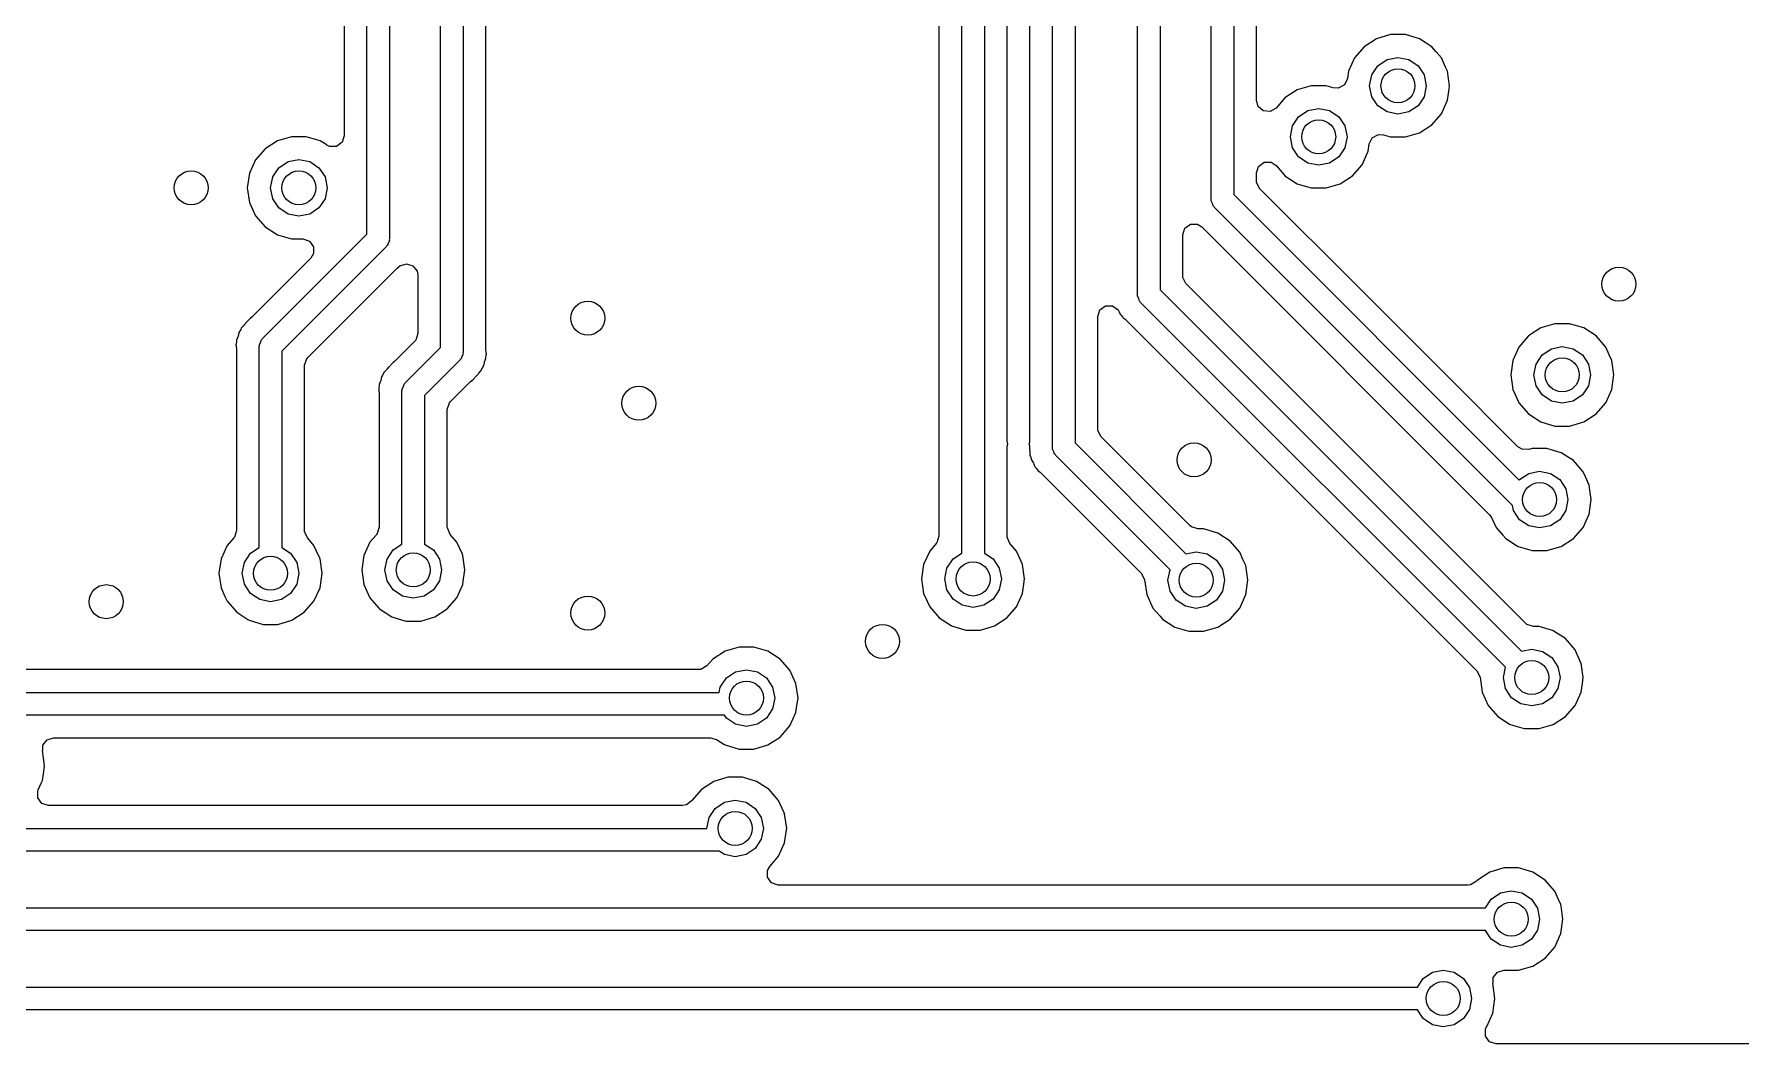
# Model space of a CAD drawing. Extents: x 100.3 to 185, y -144.7 to -85.3.
# Drawn here: x 123.76 to 138.83, y -109.7 to -100.79 of the extents above; entities that cross this region are included whole.
import ezdxf

# ---------------------------------------------------------------- set-up
doc = ezdxf.new("R2010")
doc.units = 0
doc.layers.add('BLACK', color=7, linetype='CONTINUOUS')

msp = doc.modelspace()

# ---------------------------------------------------------------- linework, layer by layer
at = {"layer": 'BLACK', "linetype": 'CONTINUOUS'}
for p, q in [((131.95, -105.372), (131.95, -96.7281)), ((132.15, -96.7281), (132.15, -105.372)), ((131.749, -96.8781), (131.749, -105.222)), ((132.75, -104.44), (132.75, -96.9281)), ((132.95, -96.9281), (132.95, -104.399)), ((132.35, -104.382), (132.35, -97.0769)), ((132.549, -97.0781), (132.549, -104.375)), ((133.5, -103.09), (133.5, -97.3781)), ((133.7, -97.3781), (133.7, -103.049)), ((134.15, -102.25), (134.15, -97.592)), ((134.35, -97.7), (134.35, -102.209)), ((126.7, -102.559), (126.7, -98.5)), ((126.499, -98.5243), (126.499, -101.69)), ((126.9, -98.5414), (126.9, -102.6)), ((127.35, -103.559), (127.35, -99.05)), ((127.55, -99.0914), (127.55, -103.6)), ((127.75, -103.576), (127.75, -99.2155)), ((134.55, -101.381), (134.55, -100.35)), ((135.502, -100.906), (135.417, -101.004)), ((135.611, -100.836), (135.502, -100.906)), ((135.735, -100.799), (135.611, -100.836)), ((135.611, -100.836), (135.611, -100.836)), ((135.865, -100.799), (135.735, -100.799)), ((135.735, -100.799), (135.735, -100.799)), ((135.989, -100.836), (135.865, -100.799)), ((135.865, -100.799), (135.865, -100.799)), ((136.098, -100.906), (135.989, -100.836)), ((135.989, -100.836), (135.989, -100.836)), ((135.989, -100.836), (135.989, -100.836)), ((135.989, -100.836), (135.989, -100.836)), ((136.136, -100.95), (136.098, -100.906)), ((136.098, -100.906), (136.098, -100.906)), ((136.098, -100.906), (136.098, -100.906)), ((135.417, -101.004), (135.363, -101.122)), ((135.623, -101.073), (135.704, -101.019)), ((135.704, -101.019), (135.8, -101)), ((135.8, -101), (135.896, -101.019)), ((135.896, -101.019), (135.977, -101.073)), ((136.183, -101.004), (136.136, -100.95)), ((136.22, -101.086), (136.183, -101.004)), ((135.354, -101.187), (135.327, -101.242)), ((135.363, -101.122), (135.354, -101.187)), ((135.55, -101.25), (135.569, -101.154)), ((135.569, -101.154), (135.623, -101.073)), ((135.977, -101.073), (136.031, -101.154)), ((136.031, -101.154), (136.05, -101.25)), ((136.237, -101.122), (136.22, -101.086)), ((136.255, -101.25), (136.237, -101.122)), ((134.802, -101.356), (134.724, -101.446)), ((134.911, -101.286), (134.802, -101.356)), ((134.802, -101.356), (134.802, -101.356)), ((135.035, -101.249), (134.911, -101.286)), ((134.911, -101.286), (134.911, -101.286)), ((135.165, -101.249), (135.035, -101.249)), ((135.035, -101.249), (135.035, -101.249)), ((135.165, -101.25), (135.165, -101.249)), ((135.165, -101.249), (135.165, -101.249)), ((135.228, -101.268), (135.165, -101.25)), ((135.273, -101.271), (135.228, -101.268)), ((135.327, -101.242), (135.273, -101.271)), ((135.569, -101.346), (135.55, -101.25)), ((135.623, -101.427), (135.569, -101.346)), ((136.031, -101.346), (135.977, -101.427)), ((136.05, -101.25), (136.031, -101.346)), ((136.237, -101.378), (136.248, -101.298)), ((136.248, -101.298), (136.255, -101.25)), ((136.255, -101.25), (136.255, -101.25)), ((134.565, -101.432), (134.55, -101.381)), ((134.611, -101.472), (134.565, -101.432)), ((134.672, -101.477), (134.611, -101.472)), ((134.724, -101.446), (134.672, -101.477)), ((134.923, -101.523), (135.004, -101.469)), ((135.004, -101.469), (135.1, -101.45)), ((135.1, -101.45), (135.196, -101.469)), ((135.196, -101.469), (135.277, -101.523)), ((135.704, -101.481), (135.623, -101.427)), ((135.8, -101.5), (135.704, -101.481)), ((135.896, -101.481), (135.8, -101.5)), ((135.977, -101.427), (135.896, -101.481)), ((136.098, -101.594), (136.183, -101.496)), ((136.183, -101.496), (136.237, -101.378)), ((134.85, -101.7), (134.869, -101.604)), ((134.869, -101.604), (134.923, -101.523)), ((135.277, -101.523), (135.331, -101.604)), ((135.331, -101.604), (135.35, -101.7)), ((135.865, -101.7), (135.989, -101.664)), ((135.989, -101.664), (136.098, -101.594)), ((125.802, -101.806), (125.717, -101.904)), ((125.911, -101.736), (125.802, -101.806)), ((126.035, -101.7), (125.911, -101.736)), ((125.911, -101.736), (125.911, -101.736)), ((126.165, -101.7), (126.035, -101.7)), ((126.035, -101.7), (126.035, -101.7)), ((126.289, -101.736), (126.165, -101.7)), ((126.165, -101.7), (126.165, -101.7)), ((126.331, -101.763), (126.289, -101.736)), ((126.289, -101.736), (126.289, -101.736)), ((126.347, -101.773), (126.331, -101.763)), ((126.37, -101.784), (126.347, -101.773)), ((126.431, -101.784), (126.37, -101.784)), ((126.481, -101.748), (126.431, -101.784)), ((126.499, -101.69), (126.481, -101.748)), ((134.869, -101.796), (134.85, -101.7)), ((134.923, -101.877), (134.869, -101.796)), ((135.331, -101.796), (135.277, -101.877)), ((135.35, -101.7), (135.331, -101.796)), ((135.537, -101.828), (135.546, -101.763)), ((135.546, -101.763), (135.573, -101.708)), ((135.573, -101.708), (135.627, -101.679)), ((135.627, -101.679), (135.672, -101.682)), ((135.672, -101.682), (135.735, -101.7)), ((135.735, -101.7), (135.735, -101.7)), ((135.735, -101.7), (135.865, -101.7)), ((135.865, -101.7), (135.865, -101.7)), ((125.717, -101.904), (125.663, -102.022)), ((125.869, -102.054), (125.923, -101.973)), ((125.923, -101.973), (126.004, -101.919)), ((126.004, -101.919), (126.1, -101.9)), ((126.1, -101.9), (126.196, -101.919)), ((126.196, -101.919), (126.277, -101.973)), ((126.277, -101.973), (126.331, -102.054)), ((134.55, -102.019), (134.569, -101.961)), ((134.569, -101.961), (134.619, -101.925)), ((134.619, -101.925), (134.68, -101.925)), ((134.68, -101.925), (134.724, -101.954)), ((134.724, -101.954), (134.795, -102.036)), ((135.004, -101.931), (134.923, -101.877)), ((135.1, -101.95), (135.004, -101.931)), ((135.196, -101.931), (135.1, -101.95)), ((135.277, -101.877), (135.196, -101.931)), ((135.398, -102.044), (135.483, -101.946)), ((135.483, -101.946), (135.537, -101.828)), ((135.537, -101.828), (135.537, -101.828)), ((135.537, -101.828), (135.537, -101.828)), ((135.537, -101.828), (135.537, -101.828)), ((125.663, -102.022), (125.645, -102.15)), ((125.85, -102.15), (125.869, -102.054)), ((126.331, -102.054), (126.35, -102.15)), ((134.55, -102.085), (134.55, -102.019)), ((134.552, -102.1), (134.55, -102.085)), ((134.579, -102.155), (134.552, -102.1)), ((134.795, -102.036), (134.802, -102.044)), ((134.802, -102.044), (134.911, -102.114)), ((134.911, -102.114), (134.911, -102.114)), ((134.911, -102.114), (135.035, -102.15)), ((135.165, -102.15), (135.289, -102.114)), ((135.289, -102.114), (135.398, -102.044)), ((125.645, -102.15), (125.645, -102.15)), ((125.645, -102.15), (125.663, -102.278)), ((125.869, -102.246), (125.85, -102.15)), ((125.923, -102.327), (125.869, -102.246)), ((126.331, -102.246), (126.277, -102.327)), ((126.35, -102.15), (126.331, -102.246)), ((134.152, -102.258), (134.15, -102.25)), ((134.151, -102.266), (134.152, -102.258)), ((134.162, -102.287), (134.151, -102.266)), ((134.35, -102.209), (136.87, -104.728)), ((135.475, -103.05), (134.579, -102.155)), ((135.035, -102.15), (135.035, -102.15)), ((135.035, -102.15), (135.165, -102.15)), ((135.165, -102.15), (135.165, -102.15)), ((125.663, -102.278), (125.703, -102.366)), ((125.703, -102.366), (125.717, -102.396)), ((125.717, -102.396), (125.781, -102.47)), ((126.004, -102.381), (125.923, -102.327)), ((126.1, -102.4), (126.004, -102.381)), ((126.196, -102.381), (126.1, -102.4)), ((126.277, -102.327), (126.196, -102.381)), ((134.169, -102.309), (134.162, -102.287)), ((134.176, -102.314), (134.169, -102.309)), ((134.179, -102.321), (134.176, -102.314)), ((136.81, -104.952), (134.179, -102.321)), ((125.779, -103.479), (126.7, -102.559)), ((125.781, -102.47), (125.802, -102.494)), ((125.802, -102.494), (125.911, -102.564)), ((125.911, -102.564), (125.911, -102.564)), ((125.911, -102.564), (126.035, -102.6)), ((133.9, -102.564), (133.919, -102.506)), ((133.9, -102.925), (133.9, -102.564)), ((133.919, -102.506), (133.969, -102.47)), ((133.969, -102.47), (134.03, -102.47)), ((134.03, -102.47), (134.07, -102.494)), ((134.07, -102.494), (136.609, -105.034)), ((126.871, -102.671), (125.95, -103.591)), ((126.035, -102.6), (126.035, -102.6)), ((126.035, -102.6), (126.136, -102.6)), ((126.136, -102.6), (126.194, -102.619)), ((126.194, -102.619), (126.23, -102.669)), ((126.23, -102.669), (126.23, -102.73)), ((126.874, -102.664), (126.871, -102.671)), ((126.881, -102.659), (126.874, -102.664)), ((126.888, -102.637), (126.881, -102.659)), ((126.899, -102.616), (126.888, -102.637)), ((126.9, -102.6), (126.898, -102.608)), ((126.898, -102.608), (126.899, -102.616)), ((126.206, -102.77), (125.684, -103.291)), ((126.179, -103.645), (126.966, -102.859)), ((126.23, -102.73), (126.206, -102.77)), ((126.966, -102.859), (126.978, -102.85)), ((126.977, -102.849), (126.991, -102.839)), ((126.978, -102.85), (126.977, -102.849)), ((126.991, -102.839), (127.049, -102.819)), ((127.049, -102.819), (127.107, -102.837)), ((127.107, -102.837), (127.144, -102.886)), ((127.144, -102.886), (127.149, -102.918)), ((127.149, -102.918), (127.149, -103.435)), ((133.902, -102.94), (133.9, -102.925)), ((133.929, -102.995), (133.902, -102.94)), ((136.925, -105.991), (133.929, -102.995)), ((133.502, -103.098), (133.5, -103.09)), ((133.501, -103.106), (133.502, -103.098)), ((133.512, -103.127), (133.501, -103.106)), ((133.519, -103.149), (133.512, -103.127)), ((133.526, -103.154), (133.519, -103.149)), ((133.529, -103.161), (133.526, -103.154)), ((136.748, -106.379), (133.529, -103.161)), ((133.7, -103.049), (136.889, -106.238)), ((136.225, -103.8), (135.475, -103.05)), ((125.666, -103.306), (125.633, -103.342)), ((125.673, -103.301), (125.666, -103.306)), ((125.684, -103.291), (125.672, -103.3)), ((125.672, -103.3), (125.673, -103.301)), ((133.15, -103.285), (133.169, -103.227)), ((133.15, -104.275), (133.15, -103.285)), ((133.169, -103.227), (133.219, -103.191)), ((133.219, -103.191), (133.28, -103.191)), ((133.28, -103.191), (133.33, -103.227)), ((133.33, -103.227), (133.34, -103.245)), ((133.34, -103.245), (133.348, -103.263)), ((133.348, -103.263), (133.355, -103.27)), ((133.355, -103.27), (133.369, -103.288)), ((133.369, -103.288), (133.372, -103.292)), ((133.372, -103.292), (133.374, -103.296)), ((133.374, -103.296), (133.4, -103.315)), ((133.4, -103.315), (133.405, -103.32)), ((133.405, -103.32), (136.497, -106.411)), ((125.561, -103.464), (125.549, -103.494)), ((125.563, -103.458), (125.561, -103.464)), ((125.57, -103.427), (125.563, -103.458)), ((125.576, -103.418), (125.57, -103.427)), ((125.57, -103.427), (125.57, -103.427)), ((125.587, -103.398), (125.576, -103.418)), ((125.59, -103.389), (125.587, -103.398)), ((125.612, -103.366), (125.59, -103.389)), ((125.59, -103.389), (125.59, -103.389)), ((125.616, -103.36), (125.612, -103.366)), ((125.618, -103.357), (125.616, -103.36)), ((125.632, -103.343), (125.618, -103.357)), ((125.618, -103.357), (125.618, -103.357)), ((125.633, -103.342), (125.632, -103.343)), ((125.776, -103.486), (125.779, -103.479)), ((127.149, -103.435), (127.131, -103.493)), ((136.952, -103.456), (136.867, -103.554)), ((137.061, -103.386), (136.952, -103.456)), ((137.185, -103.349), (137.061, -103.386)), ((137.061, -103.386), (137.061, -103.386)), ((137.315, -103.349), (137.185, -103.349)), ((137.185, -103.349), (137.185, -103.349)), ((137.439, -103.386), (137.315, -103.349)), ((137.315, -103.349), (137.315, -103.349)), ((137.548, -103.456), (137.439, -103.386)), ((137.439, -103.386), (137.439, -103.386)), ((137.439, -103.386), (137.439, -103.386)), ((137.439, -103.386), (137.439, -103.386)), ((137.633, -103.554), (137.548, -103.456)), ((137.548, -103.456), (137.548, -103.456)), ((137.548, -103.456), (137.548, -103.456)), ((125.547, -103.526), (125.545, -103.536)), ((125.545, -103.536), (125.549, -103.567)), ((125.549, -103.504), (125.547, -103.526)), ((125.549, -103.494), (125.549, -103.504)), ((125.549, -103.567), (125.549, -103.574)), ((125.549, -103.574), (125.549, -105.172)), ((125.75, -103.55), (125.752, -103.542)), ((125.75, -105.322), (125.75, -103.55)), ((125.751, -103.534), (125.762, -103.513)), ((125.752, -103.542), (125.751, -103.534)), ((125.762, -103.513), (125.769, -103.491)), ((125.769, -103.491), (125.776, -103.486)), ((125.95, -103.591), (125.95, -105.322)), ((127.121, -103.505), (126.944, -103.681)), ((127.039, -103.869), (127.35, -103.559)), ((127.131, -103.493), (127.121, -103.505)), ((127.549, -103.616), (127.538, -103.637)), ((127.55, -103.6), (127.548, -103.608)), ((127.548, -103.608), (127.549, -103.616)), ((127.751, -103.583), (127.75, -103.576)), ((127.75, -103.646), (127.753, -103.624)), ((127.755, -103.614), (127.751, -103.583)), ((127.753, -103.624), (127.755, -103.614)), ((136.867, -103.554), (136.813, -103.672)), ((137.019, -103.704), (137.073, -103.623)), ((137.073, -103.623), (137.154, -103.569)), ((137.154, -103.569), (137.25, -103.55)), ((137.25, -103.55), (137.346, -103.569)), ((137.346, -103.569), (137.427, -103.623)), ((137.427, -103.623), (137.481, -103.704)), ((137.665, -103.624), (137.633, -103.554)), ((137.687, -103.672), (137.665, -103.624)), ((126.15, -103.715), (126.169, -103.657)), ((126.15, -104.446), (126.15, -103.715)), ((126.169, -103.657), (126.179, -103.645)), ((126.85, -103.779), (126.847, -103.788)), ((126.872, -103.756), (126.85, -103.779)), ((126.85, -103.779), (126.85, -103.779)), ((126.876, -103.75), (126.872, -103.756)), ((126.878, -103.747), (126.876, -103.75)), ((126.892, -103.733), (126.878, -103.747)), ((126.878, -103.747), (126.878, -103.747)), ((126.893, -103.732), (126.892, -103.733)), ((126.926, -103.696), (126.893, -103.732)), ((126.933, -103.691), (126.926, -103.696)), ((126.944, -103.681), (126.932, -103.69)), ((126.932, -103.69), (126.933, -103.691)), ((127.521, -103.671), (127.21, -103.981)), ((127.524, -103.664), (127.521, -103.671)), ((127.531, -103.659), (127.524, -103.664)), ((127.538, -103.637), (127.531, -103.659)), ((127.688, -103.784), (127.71, -103.761)), ((127.71, -103.761), (127.713, -103.752)), ((127.713, -103.752), (127.724, -103.732)), ((127.724, -103.732), (127.73, -103.723)), ((127.73, -103.723), (127.737, -103.692)), ((127.737, -103.692), (127.739, -103.686)), ((127.739, -103.686), (127.75, -103.656)), ((127.75, -103.656), (127.75, -103.646)), ((136.813, -103.672), (136.795, -103.8)), ((137, -103.8), (137.019, -103.704)), ((137.481, -103.704), (137.5, -103.8)), ((137.705, -103.8), (137.687, -103.672)), ((126.806, -103.921), (126.805, -103.926)), ((126.805, -103.926), (126.807, -103.946)), ((126.807, -103.916), (126.806, -103.921)), ((126.809, -103.894), (126.807, -103.916)), ((126.821, -103.854), (126.809, -103.884)), ((126.809, -103.884), (126.809, -103.894)), ((126.823, -103.848), (126.821, -103.854)), ((126.83, -103.817), (126.823, -103.848)), ((126.836, -103.808), (126.83, -103.817)), ((126.83, -103.817), (126.83, -103.817)), ((126.847, -103.788), (126.836, -103.808)), ((127.011, -103.924), (127.022, -103.903)), ((127.012, -103.932), (127.011, -103.924)), ((127.022, -103.903), (127.029, -103.881)), ((127.029, -103.881), (127.036, -103.876)), ((127.036, -103.876), (127.039, -103.869)), ((127.439, -104.035), (127.616, -103.859)), ((127.616, -103.859), (127.628, -103.85)), ((127.627, -103.849), (127.634, -103.844)), ((127.628, -103.85), (127.627, -103.849)), ((127.634, -103.844), (127.667, -103.808)), ((127.634, -103.844), (127.634, -103.844)), ((127.667, -103.808), (127.668, -103.807)), ((127.668, -103.807), (127.682, -103.793)), ((127.682, -103.793), (127.684, -103.79)), ((127.684, -103.79), (127.688, -103.784)), ((136.858, -104.433), (136.225, -103.8)), ((136.795, -103.8), (136.795, -103.8)), ((136.795, -103.8), (136.813, -103.928)), ((136.813, -103.928), (136.861, -104.032)), ((137.019, -103.896), (137, -103.8)), ((137.073, -103.977), (137.019, -103.896)), ((137.481, -103.896), (137.427, -103.977)), ((137.5, -103.8), (137.481, -103.896)), ((137.633, -104.046), (137.687, -103.928)), ((137.687, -103.928), (137.703, -103.817)), ((137.703, -103.817), (137.705, -103.8)), ((137.705, -103.8), (137.705, -103.8)), ((126.807, -103.946), (126.809, -103.957)), ((126.809, -103.957), (126.809, -103.964)), ((126.809, -103.964), (126.809, -105.142)), ((127.01, -103.94), (127.012, -103.932)), ((127.01, -105.292), (127.01, -103.94)), ((127.21, -103.981), (127.21, -105.292)), ((127.41, -104.105), (127.429, -104.047)), ((127.429, -104.047), (127.439, -104.035)), ((136.861, -104.032), (136.867, -104.046)), ((136.867, -104.046), (136.952, -104.144)), ((137.154, -104.031), (137.073, -103.977)), ((137.25, -104.05), (137.154, -104.031)), ((137.346, -104.031), (137.25, -104.05)), ((137.427, -103.977), (137.346, -104.031)), ((137.548, -104.144), (137.633, -104.046)), ((127.41, -105.142), (127.41, -104.105)), ((136.952, -104.144), (136.952, -104.144)), ((136.952, -104.144), (137.061, -104.214)), ((137.061, -104.214), (137.061, -104.214)), ((137.061, -104.214), (137.185, -104.251)), ((137.315, -104.251), (137.439, -104.214)), ((137.439, -104.214), (137.548, -104.144)), ((132.357, -104.408), (132.35, -104.382)), ((132.549, -104.375), (132.547, -104.389)), ((133.152, -104.29), (133.15, -104.275)), ((133.179, -104.345), (133.152, -104.29)), ((133.965, -105.131), (133.179, -104.345)), ((137.185, -104.251), (137.185, -104.251)), ((137.185, -104.251), (137.315, -104.251)), ((137.315, -104.251), (137.315, -104.251)), ((126.15, -105.172), (126.15, -104.446)), ((132.35, -104.428), (132.357, -104.408)), ((132.35, -105.222), (132.35, -104.428)), ((132.543, -104.405), (132.542, -104.406)), ((132.542, -104.406), (132.548, -104.423)), ((132.545, -104.406), (132.543, -104.405)), ((132.546, -104.4), (132.545, -104.406)), ((132.545, -104.406), (132.545, -104.406)), ((132.548, -104.395), (132.546, -104.4)), ((132.547, -104.389), (132.548, -104.389)), ((132.548, -104.389), (132.548, -104.395)), ((132.548, -104.423), (132.549, -104.441)), ((132.549, -104.441), (132.549, -104.446)), ((132.549, -104.446), (132.549, -104.448)), ((132.549, -104.448), (132.549, -104.468)), ((132.549, -104.468), (132.55, -104.471)), ((132.55, -104.471), (132.551, -104.478)), ((132.551, -104.478), (132.552, -104.51)), ((132.552, -104.51), (132.552, -104.51)), ((132.552, -104.51), (132.556, -104.519)), ((132.556, -104.519), (132.563, -104.541)), ((132.752, -104.448), (132.75, -104.44)), ((132.751, -104.456), (132.752, -104.448)), ((132.762, -104.477), (132.751, -104.456)), ((132.769, -104.499), (132.762, -104.477)), ((132.776, -104.504), (132.769, -104.499)), ((132.779, -104.511), (132.776, -104.504)), ((133.788, -105.519), (132.779, -104.511)), ((132.95, -104.399), (133.929, -105.378)), ((136.895, -104.456), (136.858, -104.433)), ((136.956, -104.458), (136.895, -104.456)), ((136.985, -104.45), (136.956, -104.458)), ((137.115, -104.45), (136.985, -104.45)), ((136.985, -104.45), (136.985, -104.45)), ((136.985, -104.45), (136.985, -104.45)), ((137.239, -104.486), (137.115, -104.45)), ((137.115, -104.45), (137.115, -104.45)), ((137.348, -104.556), (137.239, -104.486)), ((137.239, -104.486), (137.239, -104.486)), ((137.239, -104.486), (137.239, -104.486)), ((137.239, -104.486), (137.239, -104.486)), ((132.563, -104.541), (132.565, -104.55)), ((132.565, -104.55), (132.582, -104.578)), ((132.582, -104.578), (132.585, -104.584)), ((132.585, -104.584), (132.593, -104.601)), ((132.593, -104.601), (132.598, -104.613)), ((132.598, -104.613), (132.605, -104.62)), ((132.605, -104.62), (132.619, -104.638)), ((132.619, -104.638), (132.624, -104.645)), ((132.624, -104.645), (132.624, -104.646)), ((132.624, -104.646), (132.65, -104.665)), ((132.65, -104.665), (132.655, -104.67)), ((132.655, -104.67), (133.537, -105.551)), ((136.873, -104.723), (136.954, -104.669)), ((136.954, -104.669), (137.05, -104.65)), ((137.05, -104.65), (137.146, -104.669)), ((137.146, -104.669), (137.227, -104.723)), ((137.433, -104.654), (137.348, -104.556)), ((137.348, -104.556), (137.348, -104.556)), ((137.348, -104.556), (137.348, -104.556)), ((137.454, -104.7), (137.433, -104.654)), ((136.87, -104.728), (136.873, -104.723)), ((137.227, -104.723), (137.281, -104.804)), ((137.281, -104.804), (137.3, -104.9)), ((137.487, -104.772), (137.454, -104.7)), ((137.49, -104.797), (137.487, -104.772)), ((137.505, -104.9), (137.49, -104.797)), ((136.819, -104.996), (136.81, -104.952)), ((137.3, -104.9), (137.281, -104.996)), ((137.487, -105.028), (137.505, -104.9)), ((133.977, -105.141), (133.965, -105.131)), ((136.609, -105.034), (136.629, -105.063)), ((136.629, -105.063), (136.667, -105.146)), ((136.873, -105.077), (136.819, -104.996)), ((136.954, -105.131), (136.873, -105.077)), ((137.05, -105.15), (136.954, -105.131)), ((137.146, -105.131), (137.05, -105.15)), ((137.227, -105.077), (137.146, -105.131)), ((137.281, -104.996), (137.227, -105.077)), ((137.433, -105.146), (137.487, -105.028)), ((125.525, -105.237), (125.467, -105.304)), ((125.531, -105.23), (125.525, -105.237)), ((125.549, -105.172), (125.531, -105.23)), ((126.151, -105.18), (126.15, -105.172)), ((126.175, -105.237), (126.151, -105.18)), ((126.207, -105.274), (126.175, -105.237)), ((126.233, -105.304), (126.207, -105.274)), ((126.727, -105.274), (126.673, -105.392)), ((126.781, -105.212), (126.727, -105.274)), ((126.727, -105.274), (126.727, -105.274)), ((126.785, -105.207), (126.781, -105.212)), ((126.791, -105.2), (126.785, -105.207)), ((126.809, -105.142), (126.791, -105.2)), ((127.411, -105.15), (127.41, -105.142)), ((127.435, -105.207), (127.411, -105.15)), ((127.493, -105.274), (127.435, -105.207)), ((127.54, -105.376), (127.493, -105.274)), ((131.731, -105.28), (131.725, -105.287)), ((131.749, -105.222), (131.731, -105.28)), ((132.351, -105.23), (132.35, -105.222)), ((132.375, -105.287), (132.351, -105.23)), ((134.035, -105.159), (133.977, -105.141)), ((134.085, -105.159), (134.035, -105.159)), ((134.209, -105.196), (134.085, -105.159)), ((134.085, -105.159), (134.085, -105.159)), ((134.318, -105.266), (134.209, -105.196)), ((134.209, -105.196), (134.209, -105.196)), ((134.209, -105.196), (134.209, -105.196)), ((134.209, -105.196), (134.209, -105.196)), ((134.403, -105.364), (134.318, -105.266)), ((134.318, -105.266), (134.318, -105.266)), ((134.318, -105.266), (134.318, -105.266)), ((136.667, -105.146), (136.725, -105.213)), ((136.725, -105.213), (136.752, -105.244)), ((136.752, -105.244), (136.845, -105.304)), ((137.239, -105.314), (137.348, -105.244)), ((137.348, -105.244), (137.433, -105.146)), ((125.413, -105.422), (125.395, -105.55)), ((125.467, -105.304), (125.413, -105.422)), ((125.467, -105.304), (125.467, -105.304)), ((125.619, -105.454), (125.673, -105.373)), ((125.673, -105.373), (125.75, -105.322)), ((125.95, -105.322), (126.027, -105.373)), ((126.027, -105.373), (126.081, -105.454)), ((126.256, -105.354), (126.233, -105.304)), ((126.287, -105.422), (126.256, -105.354)), ((126.305, -105.55), (126.287, -105.422)), ((126.673, -105.392), (126.655, -105.52)), ((126.86, -105.52), (126.879, -105.424)), ((126.879, -105.424), (126.933, -105.343)), ((126.933, -105.343), (127.01, -105.292)), ((127.21, -105.292), (127.287, -105.343)), ((127.287, -105.343), (127.341, -105.424)), ((127.341, -105.424), (127.36, -105.52)), ((127.547, -105.392), (127.54, -105.376)), ((127.565, -105.52), (127.547, -105.392)), ((131.667, -105.354), (131.613, -105.472)), ((131.725, -105.287), (131.667, -105.354)), ((131.819, -105.504), (131.873, -105.423)), ((131.873, -105.423), (131.95, -105.372)), ((132.15, -105.372), (132.227, -105.423)), ((132.227, -105.423), (132.281, -105.504)), ((132.433, -105.354), (132.375, -105.287)), ((132.45, -105.392), (132.433, -105.354)), ((132.487, -105.472), (132.45, -105.392)), ((133.929, -105.378), (134.02, -105.36)), ((134.02, -105.36), (134.116, -105.379)), ((134.116, -105.379), (134.197, -105.433)), ((134.197, -105.433), (134.251, -105.514)), ((134.432, -105.428), (134.403, -105.364)), ((134.457, -105.482), (134.432, -105.428)), ((136.845, -105.304), (136.861, -105.314)), ((136.861, -105.314), (136.985, -105.35)), ((136.985, -105.35), (136.985, -105.35)), ((136.985, -105.35), (137.115, -105.35)), ((137.115, -105.35), (137.239, -105.314)), ((137.115, -105.35), (137.115, -105.35)), ((125.395, -105.55), (125.395, -105.55)), ((125.395, -105.55), (125.413, -105.678)), ((125.6, -105.55), (125.619, -105.454)), ((125.619, -105.646), (125.6, -105.55)), ((126.081, -105.454), (126.1, -105.55)), ((126.1, -105.55), (126.081, -105.646)), ((126.296, -105.612), (126.305, -105.55)), ((126.305, -105.55), (126.305, -105.55)), ((126.655, -105.52), (126.655, -105.52)), ((126.655, -105.52), (126.673, -105.648)), ((126.879, -105.616), (126.86, -105.52)), ((127.36, -105.52), (127.341, -105.616)), ((127.554, -105.6), (127.556, -105.582)), ((127.556, -105.582), (127.565, -105.52)), ((127.565, -105.52), (127.565, -105.52)), ((131.613, -105.472), (131.595, -105.6)), ((131.8, -105.6), (131.819, -105.504)), ((132.281, -105.504), (132.3, -105.6)), ((132.505, -105.6), (132.487, -105.472)), ((133.537, -105.551), (133.564, -105.606)), ((133.77, -105.61), (133.788, -105.519)), ((134.251, -105.514), (134.27, -105.61)), ((134.475, -105.61), (134.457, -105.482)), ((125.413, -105.678), (125.447, -105.753)), ((125.673, -105.727), (125.619, -105.646)), ((125.754, -105.781), (125.673, -105.727)), ((126.027, -105.727), (125.946, -105.781)), ((126.081, -105.646), (126.027, -105.727)), ((126.233, -105.796), (126.287, -105.678)), ((126.287, -105.678), (126.296, -105.612)), ((126.673, -105.648), (126.727, -105.766)), ((126.933, -105.697), (126.879, -105.616)), ((127.014, -105.751), (126.933, -105.697)), ((127.287, -105.697), (127.206, -105.751)), ((127.341, -105.616), (127.287, -105.697)), ((127.493, -105.766), (127.547, -105.648)), ((127.547, -105.648), (127.554, -105.6)), ((131.595, -105.6), (131.595, -105.6)), ((131.595, -105.6), (131.613, -105.728)), ((131.613, -105.728), (131.644, -105.796)), ((131.819, -105.696), (131.8, -105.6)), ((131.873, -105.777), (131.819, -105.696)), ((132.281, -105.696), (132.227, -105.777)), ((132.3, -105.6), (132.281, -105.696)), ((132.433, -105.846), (132.487, -105.728)), ((132.487, -105.728), (132.496, -105.665)), ((132.496, -105.665), (132.505, -105.6)), ((132.505, -105.6), (132.505, -105.6)), ((133.564, -105.606), (133.564, -105.607)), ((133.564, -105.607), (133.583, -105.738)), ((133.583, -105.738), (133.628, -105.836)), ((133.789, -105.706), (133.77, -105.61)), ((133.843, -105.787), (133.789, -105.706)), ((134.251, -105.706), (134.197, -105.787)), ((134.27, -105.61), (134.251, -105.706)), ((134.403, -105.856), (134.457, -105.738)), ((134.457, -105.738), (134.466, -105.676)), ((134.466, -105.676), (134.475, -105.61)), ((134.475, -105.61), (134.475, -105.61)), ((125.447, -105.753), (125.467, -105.796)), ((125.467, -105.796), (125.552, -105.894)), ((125.85, -105.8), (125.754, -105.781)), ((125.946, -105.781), (125.85, -105.8)), ((126.148, -105.894), (126.233, -105.796)), ((126.727, -105.766), (126.727, -105.766)), ((126.727, -105.766), (126.805, -105.856)), ((126.805, -105.856), (126.812, -105.864)), ((126.812, -105.864), (126.921, -105.934)), ((127.11, -105.77), (127.014, -105.751)), ((127.206, -105.751), (127.11, -105.77)), ((127.299, -105.934), (127.408, -105.864)), ((127.408, -105.864), (127.493, -105.766)), ((131.644, -105.796), (131.667, -105.846)), ((131.667, -105.846), (131.739, -105.929)), ((131.954, -105.831), (131.873, -105.777)), ((132.05, -105.85), (131.954, -105.831)), ((132.146, -105.831), (132.05, -105.85)), ((132.227, -105.777), (132.146, -105.831)), ((132.348, -105.944), (132.433, -105.846)), ((133.628, -105.836), (133.637, -105.856)), ((133.637, -105.856), (133.7, -105.929)), ((133.924, -105.841), (133.843, -105.787)), ((134.02, -105.86), (133.924, -105.841)), ((134.116, -105.841), (134.02, -105.86)), ((134.197, -105.787), (134.116, -105.841)), ((134.318, -105.954), (134.403, -105.856)), ((125.552, -105.894), (125.552, -105.894)), ((125.552, -105.894), (125.649, -105.956)), ((125.649, -105.956), (125.661, -105.964)), ((125.661, -105.964), (125.785, -106)), ((125.785, -106), (125.785, -106)), ((125.785, -106), (125.915, -106)), ((125.915, -106), (126.039, -105.964)), ((125.915, -106), (125.915, -106)), ((126.039, -105.964), (126.148, -105.894)), ((126.921, -105.934), (126.921, -105.934)), ((126.921, -105.934), (127.045, -105.971)), ((127.045, -105.971), (127.045, -105.971)), ((127.045, -105.971), (127.175, -105.971)), ((127.175, -105.971), (127.299, -105.934)), ((127.175, -105.971), (127.175, -105.971)), ((131.739, -105.929), (131.752, -105.944)), ((131.752, -105.944), (131.856, -106.011)), ((131.856, -106.011), (131.861, -106.014)), ((131.861, -106.014), (131.985, -106.05)), ((132.115, -106.05), (132.239, -106.014)), ((132.239, -106.014), (132.348, -105.944)), ((133.7, -105.929), (133.722, -105.954)), ((133.722, -105.954), (133.831, -106.024)), ((133.831, -106.024), (133.831, -106.024)), ((133.831, -106.024), (133.955, -106.06)), ((134.085, -106.06), (134.209, -106.024)), ((134.209, -106.024), (134.318, -105.954)), ((136.937, -106.001), (136.925, -105.991)), ((136.995, -106.019), (136.937, -106.001)), ((137.045, -106.019), (136.995, -106.019)), ((137.165, -106.055), (137.045, -106.019)), ((137.045, -106.019), (137.045, -106.019)), ((131.985, -106.05), (131.985, -106.05)), ((131.985, -106.05), (132.115, -106.05)), ((132.115, -106.05), (132.115, -106.05)), ((133.955, -106.06), (133.955, -106.06)), ((133.955, -106.06), (134.085, -106.06)), ((134.085, -106.06), (134.085, -106.06)), ((137.169, -106.056), (137.165, -106.055)), ((137.278, -106.126), (137.169, -106.056)), ((137.169, -106.056), (137.169, -106.056)), ((137.169, -106.056), (137.169, -106.056)), ((137.363, -106.224), (137.278, -106.126)), ((137.278, -106.126), (137.278, -106.126)), ((137.278, -106.126), (137.278, -106.126)), ((129.752, -106.306), (129.701, -106.365)), ((129.861, -106.236), (129.752, -106.306)), ((129.752, -106.306), (129.752, -106.306)), ((129.985, -106.2), (129.861, -106.236)), ((129.861, -106.236), (129.861, -106.236)), ((130.115, -106.2), (129.985, -106.2)), ((129.985, -106.2), (129.985, -106.2)), ((130.239, -106.236), (130.115, -106.2)), ((130.115, -106.2), (130.115, -106.2)), ((130.348, -106.306), (130.239, -106.236)), ((130.239, -106.236), (130.239, -106.236)), ((130.239, -106.236), (130.239, -106.236)), ((130.239, -106.236), (130.239, -106.236)), ((130.433, -106.404), (130.348, -106.306)), ((130.348, -106.306), (130.348, -106.306)), ((130.348, -106.306), (130.348, -106.306)), ((136.889, -106.238), (136.98, -106.22)), ((136.98, -106.22), (137.076, -106.239)), ((137.076, -106.239), (137.157, -106.293)), ((137.157, -106.293), (137.211, -106.374)), ((137.412, -106.333), (137.363, -106.224)), ((137.417, -106.342), (137.412, -106.333)), ((129.626, -106.399), (110.961, -106.399)), ((129.648, -106.397), (129.626, -106.399)), ((129.701, -106.365), (129.648, -106.397)), ((129.819, -106.554), (129.873, -106.473)), ((129.873, -106.473), (129.954, -106.419)), ((129.954, -106.419), (130.05, -106.4)), ((130.05, -106.4), (130.146, -106.419)), ((130.146, -106.419), (130.227, -106.473)), ((130.227, -106.473), (130.281, -106.554)), ((130.487, -106.522), (130.433, -106.404)), ((136.497, -106.411), (136.524, -106.466)), ((136.524, -106.466), (136.524, -106.467)), ((136.524, -106.467), (136.543, -106.598)), ((136.73, -106.47), (136.748, -106.379)), ((136.749, -106.566), (136.73, -106.47)), ((137.211, -106.374), (137.23, -106.47)), ((137.23, -106.47), (137.211, -106.566)), ((137.435, -106.47), (137.417, -106.342)), ((137.428, -106.522), (137.435, -106.47)), ((137.435, -106.47), (137.435, -106.47)), ((110.896, -106.6), (129.81, -106.6)), ((129.81, -106.6), (129.819, -106.554)), ((130.281, -106.554), (130.3, -106.65)), ((130.505, -106.65), (130.487, -106.522)), ((130.487, -106.522), (130.487, -106.522)), ((136.543, -106.598), (136.597, -106.716)), ((136.803, -106.647), (136.749, -106.566)), ((137.211, -106.566), (137.157, -106.647)), ((137.363, -106.716), (137.417, -106.598)), ((137.417, -106.598), (137.428, -106.522)), ((130.281, -106.746), (130.227, -106.827)), ((130.3, -106.65), (130.281, -106.746)), ((130.433, -106.896), (130.487, -106.778)), ((130.487, -106.778), (130.496, -106.716)), ((130.496, -106.716), (130.505, -106.65)), ((130.505, -106.65), (130.505, -106.65)), ((136.597, -106.716), (136.597, -106.716)), ((136.597, -106.716), (136.66, -106.789)), ((136.66, -106.789), (136.682, -106.814)), ((136.884, -106.701), (136.803, -106.647)), ((136.98, -106.72), (136.884, -106.701)), ((137.076, -106.701), (136.98, -106.72)), ((137.157, -106.647), (137.076, -106.701)), ((137.278, -106.814), (137.363, -106.716)), ((129.855, -106.8), (110.937, -106.8)), ((129.873, -106.827), (129.855, -106.8)), ((129.954, -106.881), (129.873, -106.827)), ((130.05, -106.9), (129.954, -106.881)), ((130.146, -106.881), (130.05, -106.9)), ((130.227, -106.827), (130.146, -106.881)), ((130.348, -106.994), (130.433, -106.896)), ((136.682, -106.814), (136.776, -106.874)), ((136.776, -106.874), (136.791, -106.884)), ((136.791, -106.884), (136.915, -106.92)), ((136.915, -106.92), (136.915, -106.92)), ((136.915, -106.92), (137.045, -106.92)), ((137.045, -106.92), (137.169, -106.884)), ((137.045, -106.92), (137.045, -106.92)), ((137.169, -106.884), (137.278, -106.814)), ((123.839, -107.114), (123.84, -107.066)), ((123.84, -107.066), (123.878, -107.018)), ((123.878, -107.018), (123.933, -107)), ((123.933, -107), (129.733, -107)), ((129.733, -107), (129.787, -107.016)), ((129.787, -107.016), (129.849, -107.056)), ((129.849, -107.056), (129.861, -107.064)), ((129.861, -107.064), (129.985, -107.1)), ((130.115, -107.1), (130.239, -107.064)), ((130.239, -107.064), (130.348, -106.994)), ((123.855, -107.249), (123.836, -107.114)), ((123.836, -107.114), (123.839, -107.114)), ((129.985, -107.1), (129.985, -107.1)), ((129.985, -107.1), (130.115, -107.1)), ((130.115, -107.1), (130.115, -107.1)), ((123.827, -107.4), (123.837, -107.378)), ((123.837, -107.378), (123.845, -107.319)), ((123.845, -107.319), (123.855, -107.25)), ((123.855, -107.25), (123.855, -107.249)), ((129.761, -107.386), (129.652, -107.456)), ((129.886, -107.349), (129.761, -107.386)), ((129.761, -107.386), (129.761, -107.386)), ((130.015, -107.349), (129.886, -107.349)), ((129.886, -107.349), (129.886, -107.349)), ((130.14, -107.386), (130.015, -107.349)), ((130.015, -107.349), (130.015, -107.349)), ((130.161, -107.4), (130.14, -107.386)), ((130.14, -107.386), (130.14, -107.386)), ((130.14, -107.386), (130.14, -107.386)), ((130.14, -107.386), (130.14, -107.386)), ((123.795, -107.47), (123.799, -107.459)), ((123.795, -107.531), (123.795, -107.47)), ((123.831, -107.581), (123.795, -107.531)), ((123.799, -107.459), (123.827, -107.4)), ((129.652, -107.456), (129.568, -107.554)), ((130.249, -107.456), (130.161, -107.4)), ((130.333, -107.554), (130.249, -107.456)), ((130.249, -107.456), (130.249, -107.456)), ((130.249, -107.456), (130.249, -107.456)), ((123.889, -107.599), (123.831, -107.581)), ((129.484, -107.599), (123.889, -107.599)), ((129.52, -107.593), (129.484, -107.599)), ((129.562, -107.559), (129.52, -107.593)), ((129.563, -107.559), (129.562, -107.559)), ((129.567, -107.554), (129.563, -107.559)), ((129.568, -107.554), (129.567, -107.554)), ((129.568, -107.554), (129.568, -107.554)), ((129.72, -107.704), (129.774, -107.623)), ((129.774, -107.623), (129.855, -107.569)), ((129.855, -107.569), (129.951, -107.55)), ((129.951, -107.55), (130.046, -107.569)), ((130.046, -107.569), (130.127, -107.623)), ((130.127, -107.623), (130.181, -107.704)), ((130.383, -107.663), (130.333, -107.554)), ((130.387, -107.672), (130.383, -107.663)), ((130.406, -107.8), (130.387, -107.672)), ((113.5, -107.8), (129.701, -107.8)), ((129.701, -107.8), (129.72, -107.704)), ((130.181, -107.704), (130.201, -107.8)), ((130.201, -107.8), (130.181, -107.896)), ((130.398, -107.85), (130.406, -107.8)), ((130.406, -107.8), (130.406, -107.8)), ((130.127, -107.977), (130.046, -108.031)), ((130.181, -107.896), (130.127, -107.977)), ((130.333, -108.046), (130.387, -107.928)), ((130.387, -107.928), (130.398, -107.85)), ((129.808, -108), (113.541, -108)), ((129.855, -108.031), (129.808, -108)), ((129.951, -108.05), (129.855, -108.031)), ((130.046, -108.031), (129.951, -108.05)), ((130.236, -108.17), (130.256, -108.136)), ((130.256, -108.136), (130.288, -108.098)), ((130.288, -108.098), (130.333, -108.046)), ((130.236, -108.231), (130.236, -108.17)), ((130.272, -108.281), (130.236, -108.231)), ((130.331, -108.299), (130.272, -108.281)), ((136.419, -108.299), (130.331, -108.299)), ((136.441, -108.297), (136.419, -108.299)), ((136.494, -108.265), (136.441, -108.297)), ((136.502, -108.256), (136.494, -108.265)), ((136.611, -108.186), (136.502, -108.256)), ((136.502, -108.256), (136.502, -108.256)), ((136.735, -108.149), (136.611, -108.186)), ((136.611, -108.186), (136.611, -108.186)), ((136.865, -108.149), (136.735, -108.149)), ((136.735, -108.149), (136.735, -108.149)), ((136.989, -108.186), (136.865, -108.149)), ((136.865, -108.149), (136.865, -108.149)), ((137.098, -108.256), (136.989, -108.186)), ((136.989, -108.186), (136.989, -108.186)), ((136.989, -108.186), (136.989, -108.186)), ((136.989, -108.186), (136.989, -108.186)), ((137.183, -108.354), (137.098, -108.256)), ((137.098, -108.256), (137.098, -108.256)), ((137.098, -108.256), (137.098, -108.256)), ((136.572, -108.5), (136.623, -108.423)), ((136.623, -108.423), (136.704, -108.369)), ((136.704, -108.369), (136.8, -108.35)), ((136.8, -108.35), (136.896, -108.369)), ((136.896, -108.369), (136.977, -108.423)), ((136.977, -108.423), (137.031, -108.504)), ((137.216, -108.426), (137.183, -108.354)), ((137.237, -108.472), (137.216, -108.426)), ((114.1, -108.5), (136.572, -108.5)), ((137.031, -108.504), (137.05, -108.6)), ((137.05, -108.6), (137.031, -108.696)), ((137.242, -108.505), (137.237, -108.472)), ((137.237, -108.728), (137.255, -108.6)), ((137.255, -108.6), (137.242, -108.505)), ((136.572, -108.7), (114.141, -108.7)), ((136.623, -108.777), (136.572, -108.7)), ((137.031, -108.696), (136.977, -108.777)), ((137.183, -108.846), (137.237, -108.728)), ((136.704, -108.831), (136.623, -108.777)), ((136.8, -108.85), (136.704, -108.831)), ((136.896, -108.831), (136.8, -108.85)), ((136.977, -108.777), (136.896, -108.831)), ((137.098, -108.944), (137.183, -108.846)), ((136.104, -109.069), (136.2, -109.05)), ((136.2, -109.05), (136.296, -109.069)), ((136.677, -109.068), (136.733, -109.05)), ((136.733, -109.05), (136.865, -109.05)), ((136.865, -109.05), (136.989, -109.014)), ((136.865, -109.05), (136.865, -109.05)), ((136.989, -109.014), (137.098, -108.944)), ((114.8, -109.2), (135.972, -109.2)), ((135.972, -109.2), (136.023, -109.123)), ((136.023, -109.123), (136.104, -109.069)), ((136.296, -109.069), (136.377, -109.123)), ((136.377, -109.123), (136.431, -109.204)), ((136.636, -109.165), (136.639, -109.164)), ((136.655, -109.3), (136.636, -109.165)), ((136.639, -109.164), (136.64, -109.116)), ((136.64, -109.116), (136.677, -109.068)), ((136.431, -109.204), (136.45, -109.3)), ((136.45, -109.3), (136.431, -109.396)), ((136.637, -109.428), (136.655, -109.3)), ((136.655, -109.3), (136.655, -109.3)), ((135.972, -109.4), (114.841, -109.4)), ((136.023, -109.477), (135.972, -109.4)), ((136.104, -109.531), (136.023, -109.477)), ((136.377, -109.477), (136.296, -109.531)), ((136.431, -109.396), (136.377, -109.477)), ((136.583, -109.546), (136.637, -109.428)), ((136.2, -109.55), (136.104, -109.531)), ((136.296, -109.531), (136.2, -109.55)), ((136.571, -109.57), (136.582, -109.547)), ((136.571, -109.631), (136.571, -109.57)), ((136.607, -109.681), (136.571, -109.631)), ((136.582, -109.547), (136.583, -109.546)), ((136.583, -109.546), (136.583, -109.546)), ((136.666, -109.7), (136.607, -109.681)), ((140.086, -109.7), (136.666, -109.7))]:
    msp.add_line(p, q, dxfattribs=at)
at = {"layer": 'BLACK'}
for centre in [(135.8, -101.25), (135.1, -101.7), (125.15, -102.15), (126.1, -102.15), (137.75, -103), (128.65, -103.3), (137.25, -103.8), (129.1, -104.05), (134, -104.55), (137.05, -104.9), (125.85, -105.55), (127.11, -105.52), (132.05, -105.6), (134.02, -105.61), (124.4, -105.8), (128.65, -105.9), (131.25, -106.15), (136.98, -106.47), (130.05, -106.65), (129.951, -107.8), (136.8, -108.6), (136.2, -109.3)]:
    msp.add_circle(centre, 0.15, dxfattribs=at)

doc.saveas('drawing.dxf')
